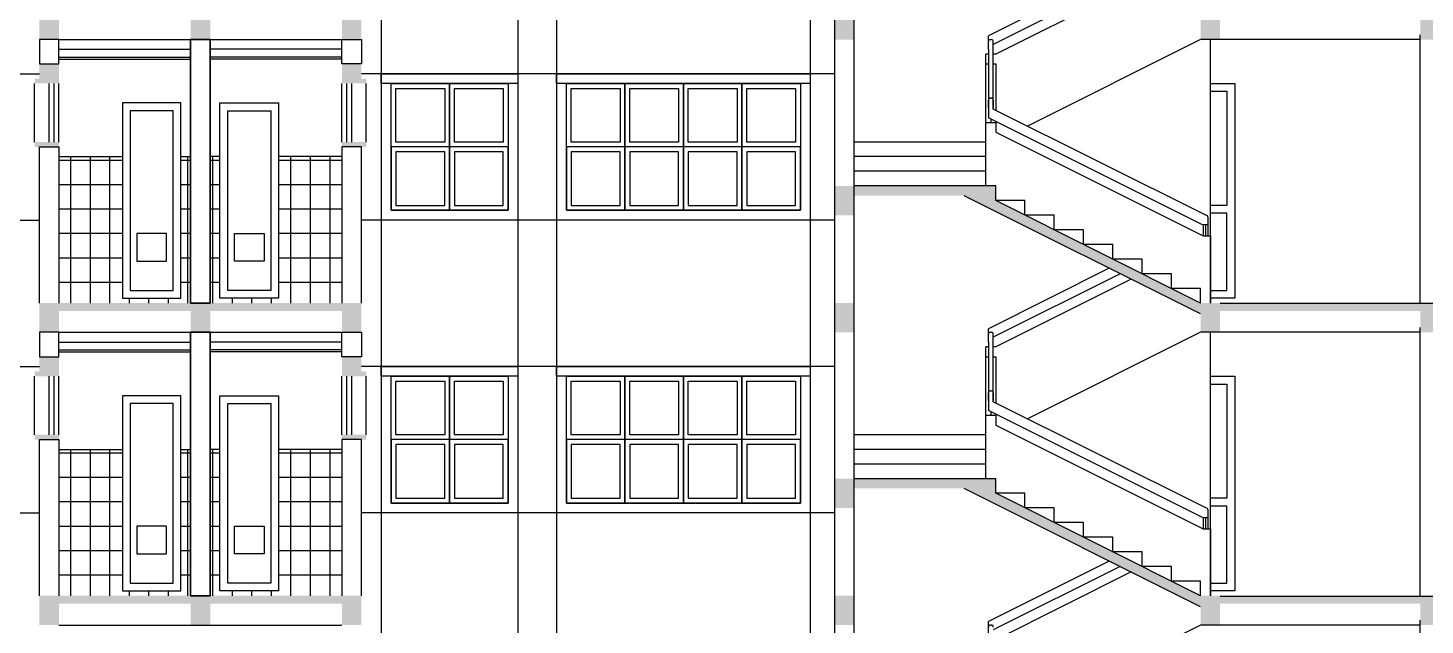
# Model space of a CAD drawing. Extents: x -107325 to -33325, y -20432 to 32068.
# Drawn here: x -62730 to -48413, y 5716 to 11835 of the extents above; entities that cross this region are included whole.
import ezdxf

# ---------------------------------------------------------------- set-up
doc = ezdxf.new("R2010")
doc.units = 0
doc.header["$LTSCALE"] = 800
doc.header["$MEASUREMENT"] = 0
for name, color, linetype in [('BAO', 3, 'CONTINUOUS'), ('CUA', 4, 'CONTINUOUS'), ('HATCH', 6, 'CONTINUOUS'), ('mc1', 5, 'CONTINUOUS'), ('MDUNG', 3, 'CONTINUOUS'), ('TBI', 3, 'CONTINUOUS')]:
    doc.layers.add(name, color=color, linetype=linetype)

# ---------------------------------------------------------------- blocks, each defined once
blk = doc.blocks.new('fdwc')
at = {"layer": 'mc1', "color": 4, "linetype": 'ByBlock'}
for points in [[(-600, 0), (0, 0), (0, 2000), (-600, 2000)], [(-520, 80), (-80, 80), (-80, 1920), (-520, 1920)], [(-452, 380), (-148, 380), (-148, 663), (-452, 663)]]:
    blk.add_lwpolyline(points, close=True, dxfattribs=at)

msp = doc.modelspace()

# ---------------------------------------------------------------- hatches: boundary and pattern name
at = {"layer": 'HATCH'}
h = msp.add_hatch(dxfattribs=at)
h.set_pattern_fill('_USER', color=6, scale=200, angle=90, style=0, pattern_type=0)
h.set_pattern_definition([(90, (98709.05, 16230.74), (-200, 1e-14), [])])
h.paths.add_polyline_path([(-61762.808, 10516.307), (-62412.808, 10516.307), (-62412.808, 9016.307), (-61062.808, 9016.307), (-61062.808, 10516.307), (-61162.808, 10516.307), (-61162.808, 9066.307), (-61762.808, 9066.307)])
h = msp.add_hatch(dxfattribs=at)
h.set_pattern_fill('_USER', color=6, scale=250, style=0, pattern_type=0)
h.set_pattern_definition([(0, (98709.05, 16230.74), (0, 250), [])])
h.paths.add_polyline_path([(-61762.808, 10516.307), (-62412.808, 10516.307), (-62412.808, 9016.307), (-61062.808, 9016.307), (-61062.808, 10516.307), (-61162.808, 10516.307), (-61162.808, 9066.307), (-61762.808, 9066.307)])
h = msp.add_hatch(dxfattribs=at)
h.set_pattern_fill('_USER', color=6, scale=200, angle=90, style=0, pattern_type=0)
h.set_pattern_definition([(90, (-220634.67, 16230.74), (200, 1e-14), [])])
h.paths.add_polyline_path([(-60162.808, 10516.307), (-59512.808, 10516.307), (-59512.808, 9016.307), (-60862.808, 9016.307), (-60862.808, 10516.307), (-60762.808, 10516.307), (-60762.808, 9066.307), (-60162.808, 9066.307)])
h = msp.add_hatch(dxfattribs=at)
h.set_pattern_fill('_USER', color=6, scale=250, style=0, pattern_type=0)
h.set_pattern_definition([(180, (-220634.67, 16230.74), (0, 250), [])])
h.paths.add_polyline_path([(-60162.808, 10516.307), (-59512.808, 10516.307), (-59512.808, 9016.307), (-60862.808, 9016.307), (-60862.808, 10516.307), (-60762.808, 10516.307), (-60762.808, 9066.307), (-60162.808, 9066.307)])
h = msp.add_hatch(dxfattribs=at)
h.set_pattern_fill('_USER', color=6, scale=200, angle=90, style=0, pattern_type=0)
h.set_pattern_definition([(90, (98709.05, 13230.74), (-200, 1e-14), [])])
h.paths.add_polyline_path([(-61762.808, 7516.307), (-62412.808, 7516.307), (-62412.808, 6016.307), (-61062.808, 6016.307), (-61062.808, 7516.307), (-61162.808, 7516.307), (-61162.808, 6066.307), (-61762.808, 6066.307)])
h = msp.add_hatch(dxfattribs=at)
h.set_pattern_fill('_USER', color=6, scale=250, style=0, pattern_type=0)
h.set_pattern_definition([(0, (98709.05, 13230.74), (0, 250), [])])
h.paths.add_polyline_path([(-61762.808, 7516.307), (-62412.808, 7516.307), (-62412.808, 6016.307), (-61062.808, 6016.307), (-61062.808, 7516.307), (-61162.808, 7516.307), (-61162.808, 6066.307), (-61762.808, 6066.307)])
h = msp.add_hatch(dxfattribs=at)
h.set_pattern_fill('_USER', color=6, scale=200, angle=90, style=0, pattern_type=0)
h.set_pattern_definition([(90, (-220634.67, 13230.74), (200, 1e-14), [])])
h.paths.add_polyline_path([(-60162.808, 7516.307), (-59512.808, 7516.307), (-59512.808, 6016.307), (-60862.808, 6016.307), (-60862.808, 7516.307), (-60762.808, 7516.307), (-60762.808, 6066.307), (-60162.808, 6066.307)])
h = msp.add_hatch(dxfattribs=at)
h.set_pattern_fill('_USER', color=6, scale=250, style=0, pattern_type=0)
h.set_pattern_definition([(180, (-220634.67, 13230.74), (0, 250), [])])
h.paths.add_polyline_path([(-60162.808, 7516.307), (-59512.808, 7516.307), (-59512.808, 6016.307), (-60862.808, 6016.307), (-60862.808, 7516.307), (-60762.808, 7516.307), (-60762.808, 6066.307), (-60162.808, 6066.307)])

# ---------------------------------------------------------------- linework, layer by layer
at = {"layer": 'BAO', "color": 3, "linetype": 'Continuous'}
for points in [[(-62412.808, 11716.307), (-59512.808, 11716.307)], [(-50712.936, 9016.307), (-50712.936, 9166.307), (-51012.936, 9166.307), (-51012.936, 9316.307), (-51312.936, 9316.307), (-51312.936, 9466.307), (-51612.936, 9466.307), (-51612.936, 9616.307), (-51912.936, 9616.307), (-51912.936, 9766.307), (-52212.936, 9766.307), (-52212.936, 9916.307), (-52512.936, 9916.307), (-52512.936, 10066.307), (-52812.936, 10066.307)], [(-62412.808, 8716.307), (-59512.808, 8716.307)], [(-50712.936, 6016.307), (-50712.936, 6166.307), (-51012.936, 6166.307), (-51012.936, 6316.307), (-51312.936, 6316.307), (-51312.936, 6466.307), (-51612.936, 6466.307), (-51612.936, 6616.307), (-51912.936, 6616.307), (-51912.936, 6766.307), (-52212.936, 6766.307), (-52212.936, 6916.307), (-52512.936, 6916.307), (-52512.936, 7066.307), (-52812.936, 7066.307)], [(-62412.808, 5716.307), (-59512.808, 5716.307)]]:
    msp.add_lwpolyline(points, dxfattribs=at)
at = {"layer": 'CUA', "color": 4, "linetype": 'ByBlock'}
for p, q in [((-51649.043, 12372.557), (-52887.936, 11753.111)), ((-51537.239, 12316.656), (-52837.936, 11666.307)), ((-51424.739, 12260.406), (-52812.936, 11566.307)), ((-52887.936, 11616.307), (-52887.936, 11753.111)), ((-62412.808, 11616.307), (-61062.808, 11616.307)), ((-59512.808, 11616.307), (-60862.808, 11616.307)), ((-52887.936, 11616.307), (-52887.936, 10915.611)), ((-52867.936, 11716.307), (-52857.936, 11716.307)), ((-52837.936, 11616.307), (-52837.936, 11696.307)), ((-52837.936, 11003.074), (-52837.936, 11616.307)), ((-62412.808, 11536.307), (-61062.808, 11536.307)), ((-62412.808, 11516.307), (-61062.808, 11516.307)), ((-59512.808, 11536.307), (-60862.808, 11536.307)), ((-59512.808, 11516.307), (-60862.808, 11516.307)), ((-52912.936, 11466.307), (-52912.936, 11566.307)), ((-52887.936, 11566.307), (-52912.936, 11566.307)), ((-52912.936, 10216.307), (-52912.936, 11466.307)), ((-52912.936, 11466.307), (-52887.936, 11466.307)), ((-52812.936, 11566.307), (-52837.936, 11566.307)), ((-52837.936, 11466.307), (-52812.936, 11466.307)), ((-52812.936, 11466.307), (-52812.936, 10990.611)), ((-62662.808, 10666.307), (-62662.808, 11266.307)), ((-62512.808, 10666.307), (-62512.808, 11266.307)), ((-62462.808, 10666.307), (-62462.808, 11266.307)), ((-62412.808, 10666.307), (-62412.808, 11266.307)), ((-59512.808, 10666.307), (-59512.808, 11266.307)), ((-59462.808, 10666.307), (-59462.808, 11266.307)), ((-59412.808, 10666.307), (-59412.808, 11266.307)), ((-59262.808, 10666.307), (-59262.808, 11266.307)), ((-50612.936, 11266.307), (-50362.808, 11266.307)), ((-50612.936, 11186.307), (-50442.808, 11186.307)), ((-50442.808, 11186.307), (-50442.808, 10016.307)), ((-50362.808, 11266.307), (-50362.808, 9066.307)), ((-52887.936, 11016.307), (-52887.936, 11096.307)), ((-52867.936, 11116.307), (-52857.936, 11116.307)), ((-52837.936, 11096.307), (-52837.936, 11016.307)), ((-50687.936, 9815.611), (-52887.936, 10915.611)), ((-52862.936, 10903.111), (-52862.936, 10866.307)), ((-52862.936, 10903.111), (-52862.936, 10866.307)), ((-50657.936, 9916.307), (-52837.936, 11003.074)), ((-52912.936, 10216.307), (-52912.936, 10866.307)), ((-52912.936, 10866.307), (-52812.936, 10866.307)), ((-52812.936, 10878.111), (-52812.936, 10766.307)), ((-52912.936, 10666.307), (-54262.808, 10666.307)), ((-52912.936, 10516.307), (-54262.808, 10516.307)), ((-52912.936, 10366.307), (-54262.808, 10366.307)), ((-50637.936, 9896.307), (-50637.936, 9816.307)), ((-50442.808, 10016.307), (-50612.936, 10016.307)), ((-50442.808, 9936.307), (-50612.936, 9936.307)), ((-50442.808, 9146.307), (-50442.808, 9936.307)), ((-50687.936, 9816.307), (-50687.936, 9703.807)), ((-50637.936, 9816.307), (-50687.936, 9816.307)), ((-50662.936, 9816.307), (-50662.936, 9703.807)), ((-50662.936, 9816.307), (-50662.936, 9703.807)), ((-50637.936, 9840.611), (-50637.936, 9703.807)), ((-50687.936, 9703.807), (-50612.936, 9703.807)), ((-50612.936, 9703.807), (-50612.936, 9016.307)), ((-51649.043, 9372.557), (-52887.936, 8753.111)), ((-51537.239, 9316.656), (-52837.936, 8666.307)), ((-51424.739, 9260.406), (-52812.936, 8566.307)), ((-50612.936, 9146.307), (-50442.808, 9146.307)), ((-50362.808, 9066.307), (-50612.936, 9066.307)), ((-52887.936, 8616.307), (-52887.936, 8753.111)), ((-62412.808, 8616.307), (-61062.808, 8616.307)), ((-59512.808, 8616.307), (-60862.808, 8616.307)), ((-52887.936, 8616.307), (-52887.936, 7915.611)), ((-52867.936, 8716.307), (-52857.936, 8716.307)), ((-52837.936, 8616.307), (-52837.936, 8696.307)), ((-52837.936, 8003.074), (-52837.936, 8616.307)), ((-62412.808, 8536.307), (-61062.808, 8536.307)), ((-62412.808, 8516.307), (-61062.808, 8516.307)), ((-59512.808, 8536.307), (-60862.808, 8536.307)), ((-59512.808, 8516.307), (-60862.808, 8516.307)), ((-52912.936, 8466.307), (-52912.936, 8566.307)), ((-52887.936, 8566.307), (-52912.936, 8566.307)), ((-52912.936, 7216.307), (-52912.936, 8466.307)), ((-52912.936, 8466.307), (-52887.936, 8466.307)), ((-52812.936, 8566.307), (-52837.936, 8566.307)), ((-52837.936, 8466.307), (-52812.936, 8466.307)), ((-52812.936, 8466.307), (-52812.936, 7990.611)), ((-62662.808, 7666.307), (-62662.808, 8266.307)), ((-62512.808, 7666.307), (-62512.808, 8266.307)), ((-62462.808, 7666.307), (-62462.808, 8266.307)), ((-62412.808, 7666.307), (-62412.808, 8266.307)), ((-59512.808, 7666.307), (-59512.808, 8266.307)), ((-59462.808, 7666.307), (-59462.808, 8266.307)), ((-59412.808, 7666.307), (-59412.808, 8266.307)), ((-59262.808, 7666.307), (-59262.808, 8266.307)), ((-50612.936, 8266.307), (-50362.808, 8266.307)), ((-50612.936, 8186.307), (-50442.808, 8186.307)), ((-50442.808, 8186.307), (-50442.808, 7016.307)), ((-50362.808, 8266.307), (-50362.808, 6066.307)), ((-52887.936, 8016.307), (-52887.936, 8096.307)), ((-52867.936, 8116.307), (-52857.936, 8116.307)), ((-52837.936, 8096.307), (-52837.936, 8016.307)), ((-50687.936, 6815.611), (-52887.936, 7915.611)), ((-52862.936, 7903.111), (-52862.936, 7866.307)), ((-52862.936, 7903.111), (-52862.936, 7866.307)), ((-50657.936, 6916.307), (-52837.936, 8003.074)), ((-52812.936, 7878.111), (-52812.936, 7766.307)), ((-52912.936, 7216.307), (-52912.936, 7866.307)), ((-52912.936, 7866.307), (-52812.936, 7866.307)), ((-52912.936, 7666.307), (-54262.808, 7666.307)), ((-52912.936, 7516.307), (-54262.808, 7516.307)), ((-52912.936, 7366.307), (-54262.808, 7366.307)), ((-50442.808, 7016.307), (-50612.936, 7016.307)), ((-50637.936, 6896.307), (-50637.936, 6816.307)), ((-50637.936, 6816.307), (-50687.936, 6816.307)), ((-50687.936, 6816.307), (-50687.936, 6703.807)), ((-50662.936, 6816.307), (-50662.936, 6703.807)), ((-50662.936, 6816.307), (-50662.936, 6703.807)), ((-50637.936, 6840.611), (-50637.936, 6703.807)), ((-50687.936, 6703.807), (-50612.936, 6703.807)), ((-50612.936, 6703.807), (-50612.936, 6016.307)), ((-51649.043, 6372.557), (-52887.936, 5753.111)), ((-51537.239, 6316.656), (-52837.936, 5666.307)), ((-51424.739, 6260.406), (-52812.936, 5566.307)), ((-50362.808, 6066.307), (-50612.936, 6066.307)), ((-52887.936, 5616.307), (-52887.936, 5753.111)), ((-52867.936, 5716.307), (-52857.936, 5716.307))]:
    msp.add_line(p, q, dxfattribs=at)
at = {"layer": 'CUA', "color": 4}
for points in [[(-59109.002, 11366.307), (-57709.002, 11366.307), (-57709.002, 11266.307), (-59109.002, 11266.307)], [(-57312.808, 11366.307), (-54712.808, 11366.307), (-54712.808, 11266.307), (-57312.808, 11266.307)], [(-59009.002, 11266.307), (-58409.002, 11266.307), (-58409.002, 10616.307), (-59009.002, 10616.307)], [(-58959.002, 11216.307), (-58459.002, 11216.307), (-58459.002, 10666.307), (-58959.002, 10666.307)], [(-58409.002, 11266.307), (-57809.002, 11266.307), (-57809.002, 10616.307), (-58409.002, 10616.307)], [(-58359.002, 11216.307), (-57859.002, 11216.307), (-57859.002, 10666.307), (-58359.002, 10666.307)], [(-54812.808, 9966.307), (-57212.808, 9966.307), (-57212.808, 11266.307), (-54812.808, 11266.307)], [(-57212.808, 11266.307), (-56612.808, 11266.307), (-56612.808, 10616.307), (-57212.808, 10616.307)], [(-57162.808, 11216.307), (-56662.808, 11216.307), (-56662.808, 10666.307), (-57162.808, 10666.307)], [(-56612.808, 11266.307), (-56012.808, 11266.307), (-56012.808, 10616.307), (-56612.808, 10616.307)], [(-56562.808, 11216.307), (-56062.808, 11216.307), (-56062.808, 10666.307), (-56562.808, 10666.307)], [(-56012.808, 11266.307), (-55412.808, 11266.307), (-55412.808, 10616.307), (-56012.808, 10616.307)], [(-55962.808, 11216.307), (-55462.808, 11216.307), (-55462.808, 10666.307), (-55962.808, 10666.307)], [(-55412.808, 11266.307), (-54812.808, 11266.307), (-54812.808, 10616.307), (-55412.808, 10616.307)], [(-55362.808, 11216.307), (-54862.808, 11216.307), (-54862.808, 10666.307), (-55362.808, 10666.307)], [(-59009.002, 9966.307), (-58409.002, 9966.307), (-58409.002, 10616.307), (-59009.002, 10616.307)], [(-58409.002, 9966.307), (-57809.002, 9966.307), (-57809.002, 10616.307), (-58409.002, 10616.307)], [(-57212.808, 9966.307), (-56612.808, 9966.307), (-56612.808, 10616.307), (-57212.808, 10616.307)], [(-56612.808, 9966.307), (-56012.808, 9966.307), (-56012.808, 10616.307), (-56612.808, 10616.307)], [(-56012.808, 9966.307), (-55412.808, 9966.307), (-55412.808, 10616.307), (-56012.808, 10616.307)], [(-55412.808, 9966.307), (-54812.808, 9966.307), (-54812.808, 10616.307), (-55412.808, 10616.307)], [(-58959.002, 10016.307), (-58459.002, 10016.307), (-58459.002, 10566.307), (-58959.002, 10566.307)], [(-58359.002, 10016.307), (-57859.002, 10016.307), (-57859.002, 10566.307), (-58359.002, 10566.307)], [(-57162.808, 10016.307), (-56662.808, 10016.307), (-56662.808, 10566.307), (-57162.808, 10566.307)], [(-56562.808, 10016.307), (-56062.808, 10016.307), (-56062.808, 10566.307), (-56562.808, 10566.307)], [(-55962.808, 10016.307), (-55462.808, 10016.307), (-55462.808, 10566.307), (-55962.808, 10566.307)], [(-55362.808, 10016.307), (-54862.808, 10016.307), (-54862.808, 10566.307), (-55362.808, 10566.307)], [(-59109.002, 8366.307), (-57709.002, 8366.307), (-57709.002, 8266.307), (-59109.002, 8266.307)], [(-57312.808, 8366.307), (-54712.808, 8366.307), (-54712.808, 8266.307), (-57312.808, 8266.307)], [(-59009.002, 8266.307), (-58409.002, 8266.307), (-58409.002, 7616.307), (-59009.002, 7616.307)], [(-58959.002, 8216.307), (-58459.002, 8216.307), (-58459.002, 7666.307), (-58959.002, 7666.307)], [(-58409.002, 8266.307), (-57809.002, 8266.307), (-57809.002, 7616.307), (-58409.002, 7616.307)], [(-58359.002, 8216.307), (-57859.002, 8216.307), (-57859.002, 7666.307), (-58359.002, 7666.307)], [(-54812.808, 6966.307), (-57212.808, 6966.307), (-57212.808, 8266.307), (-54812.808, 8266.307)], [(-57212.808, 8266.307), (-56612.808, 8266.307), (-56612.808, 7616.307), (-57212.808, 7616.307)], [(-57162.808, 8216.307), (-56662.808, 8216.307), (-56662.808, 7666.307), (-57162.808, 7666.307)], [(-56612.808, 8266.307), (-56012.808, 8266.307), (-56012.808, 7616.307), (-56612.808, 7616.307)], [(-56562.808, 8216.307), (-56062.808, 8216.307), (-56062.808, 7666.307), (-56562.808, 7666.307)], [(-56012.808, 8266.307), (-55412.808, 8266.307), (-55412.808, 7616.307), (-56012.808, 7616.307)], [(-55962.808, 8216.307), (-55462.808, 8216.307), (-55462.808, 7666.307), (-55962.808, 7666.307)], [(-55412.808, 8266.307), (-54812.808, 8266.307), (-54812.808, 7616.307), (-55412.808, 7616.307)], [(-55362.808, 8216.307), (-54862.808, 8216.307), (-54862.808, 7666.307), (-55362.808, 7666.307)], [(-59009.002, 6966.307), (-58409.002, 6966.307), (-58409.002, 7616.307), (-59009.002, 7616.307)], [(-58409.002, 6966.307), (-57809.002, 6966.307), (-57809.002, 7616.307), (-58409.002, 7616.307)], [(-57212.808, 6966.307), (-56612.808, 6966.307), (-56612.808, 7616.307), (-57212.808, 7616.307)], [(-56612.808, 6966.307), (-56012.808, 6966.307), (-56012.808, 7616.307), (-56612.808, 7616.307)], [(-56012.808, 6966.307), (-55412.808, 6966.307), (-55412.808, 7616.307), (-56012.808, 7616.307)], [(-55412.808, 6966.307), (-54812.808, 6966.307), (-54812.808, 7616.307), (-55412.808, 7616.307)], [(-58959.002, 7016.307), (-58459.002, 7016.307), (-58459.002, 7566.307), (-58959.002, 7566.307)], [(-58359.002, 7016.307), (-57859.002, 7016.307), (-57859.002, 7566.307), (-58359.002, 7566.307)], [(-57162.808, 7016.307), (-56662.808, 7016.307), (-56662.808, 7566.307), (-57162.808, 7566.307)], [(-56562.808, 7016.307), (-56062.808, 7016.307), (-56062.808, 7566.307), (-56562.808, 7566.307)], [(-55962.808, 7016.307), (-55462.808, 7016.307), (-55462.808, 7566.307), (-55962.808, 7566.307)], [(-55362.808, 7016.307), (-54862.808, 7016.307), (-54862.808, 7566.307), (-55362.808, 7566.307)]]:
    msp.add_lwpolyline(points, close=True, dxfattribs=at)
at = {"layer": 'CUA', "color": 4, "linetype": 'ByBlock'}
for points in [[(-57809.002, 9966.307), (-59009.002, 9966.307), (-59009.002, 11266.307), (-57809.002, 11266.307)], [(-57809.002, 6966.307), (-59009.002, 6966.307), (-59009.002, 8266.307), (-57809.002, 8266.307)]]:
    msp.add_lwpolyline(points, close=True, dxfattribs=at)
for points in [[(-52912.936, 10216.307), (-52912.936, 10216.307), (-52912.936, 10866.307), (-52812.936, 10866.307), (-52812.936, 10766.307), (-50687.936, 9703.807)], [(-52912.936, 7216.307), (-52912.936, 7216.307), (-52912.936, 7866.307), (-52812.936, 7866.307), (-52812.936, 7766.307), (-50687.936, 6703.807)], [(-50612.936, 6146.307), (-50442.808, 6146.307), (-50442.808, 6936.307), (-50612.936, 6936.307)]]:
    msp.add_lwpolyline(points, dxfattribs=at)
for centre, start, end in [((-52867.936, 11696.307), 90, 180), ((-52857.936, 11696.307), 0, 90), ((-52867.936, 11096.307), 90, 180), ((-52857.936, 11096.307), 0, 90), ((-50657.936, 9896.307), 0, 90), ((-52867.936, 8696.307), 90, 180), ((-52857.936, 8696.307), 0, 90), ((-52867.936, 8096.307), 90, 180), ((-52857.936, 8096.307), 0, 90), ((-50657.936, 6896.307), 0, 90), ((-52867.936, 5696.307), 90, 180), ((-52857.936, 5696.307), 0, 90)]:
    msp.add_arc(centre, 20, start, end, dxfattribs=at)
at = {"layer": 'HATCH', "color": 6}
for p, q in [((-62412.808, 10516.307), (-61762.808, 10516.307)), ((-61162.808, 10516.307), (-61062.808, 10516.307)), ((-60762.808, 10516.307), (-60862.808, 10516.307)), ((-59512.808, 10516.307), (-60162.808, 10516.307)), ((-62412.808, 7516.307), (-61762.808, 7516.307)), ((-61162.808, 7516.307), (-61062.808, 7516.307)), ((-60762.808, 7516.307), (-60862.808, 7516.307)), ((-59512.808, 7516.307), (-60162.808, 7516.307))]:
    msp.add_line(p, q, dxfattribs=at)
at = {"layer": 'mc1', "color": 5}
for p, q in [((-50712.936, 8904.504), (-53136.543, 10116.307)), ((-50712.936, 9016.307), (-52812.936, 10066.307)), ((-50712.936, 5904.504), (-53136.543, 7116.307)), ((-50712.936, 6016.307), (-52812.936, 7066.307))]:
    msp.add_line(p, q, dxfattribs=at)
for points in [[(-52812.936, 10066.307), (-52812.936, 10216.307), (-54262.808, 10216.307)], [(-52812.936, 7066.307), (-52812.936, 7216.307), (-54262.808, 7216.307)]]:
    msp.add_lwpolyline(points, dxfattribs=at)
at = {"layer": 'mc1', "color": 5, "linetype": 'Continuous'}
for points in [[(-50512.936, 9013.383), (-41662.808, 9013.383)], [(-50512.936, 6013.383), (-41662.808, 6013.383)]]:
    msp.add_lwpolyline(points, dxfattribs=at)
at = {"layer": 'mc1', "color": 5, "linetype": 'ByBlock'}
for points in [[(-62612.808, 12016.307), (-62412.808, 12016.307), (-62612.808, 11716.307), (-62412.808, 11716.307)], [(-61062.808, 12016.307), (-60862.808, 12016.307), (-61062.808, 11716.307), (-60862.808, 11716.307)], [(-60862.808, 12016.307), (-61062.808, 12016.307), (-60862.808, 11716.307), (-61062.808, 11716.307)], [(-59312.808, 12016.307), (-59512.808, 12016.307), (-59312.808, 11716.307), (-59512.808, 11716.307)], [(-54262.808, 12016.307), (-54462.808, 12016.307), (-54262.808, 11716.307), (-54462.808, 11716.307)], [(-50512.936, 12016.307), (-50712.936, 12016.307), (-50512.936, 11716.307), (-50712.936, 11716.307)], [(-48262.808, 12016.307), (-48462.808, 12016.307), (-48262.808, 11716.307), (-48462.808, 11716.307)], [(-62612.808, 11466.307), (-62412.808, 11466.307), (-62612.808, 11266.307), (-62412.808, 11266.307)], [(-59312.808, 11466.307), (-59512.808, 11466.307), (-59312.808, 11266.307), (-59512.808, 11266.307)], [(-54262.808, 10216.307), (-54462.808, 10216.307), (-54262.808, 9916.307), (-54462.808, 9916.307)], [(-62612.808, 9016.307), (-62412.808, 9016.307), (-62612.808, 8716.307), (-62412.808, 8716.307)], [(-62412.808, 9016.307), (-61062.808, 9016.307), (-62412.808, 8936.307), (-61062.808, 8936.307)], [(-61062.808, 9016.307), (-60862.808, 9016.307), (-61062.808, 8716.307), (-60862.808, 8716.307)], [(-60862.808, 9016.307), (-61062.808, 9016.307), (-60862.808, 8716.307), (-61062.808, 8716.307)], [(-59512.808, 9016.307), (-60862.808, 9016.307), (-59512.808, 8936.307), (-60862.808, 8936.307)], [(-59312.808, 9016.307), (-59512.808, 9016.307), (-59312.808, 8716.307), (-59512.808, 8716.307)], [(-54262.808, 9016.307), (-54462.808, 9016.307), (-54262.808, 8716.307), (-54462.808, 8716.307)], [(-50512.936, 9016.307), (-50712.936, 9016.307), (-50512.936, 8716.307), (-50712.936, 8716.307)], [(-48462.808, 9016.307), (-50512.936, 9016.307), (-48462.808, 8936.307), (-50512.936, 8936.307)], [(-48262.808, 9016.307), (-48462.808, 9016.307), (-48262.808, 8716.307), (-48462.808, 8716.307)], [(-62612.808, 8466.307), (-62412.808, 8466.307), (-62612.808, 8266.307), (-62412.808, 8266.307)], [(-59312.808, 8466.307), (-59512.808, 8466.307), (-59312.808, 8266.307), (-59512.808, 8266.307)], [(-54262.808, 7216.307), (-54462.808, 7216.307), (-54262.808, 6916.307), (-54462.808, 6916.307)], [(-62612.808, 6016.307), (-62412.808, 6016.307), (-62612.808, 5716.307), (-62412.808, 5716.307)], [(-62412.808, 6016.307), (-61062.808, 6016.307), (-62412.808, 5936.307), (-61062.808, 5936.307)], [(-61062.808, 6016.307), (-60862.808, 6016.307), (-61062.808, 5716.307), (-60862.808, 5716.307)], [(-60862.808, 6016.307), (-61062.808, 6016.307), (-60862.808, 5716.307), (-61062.808, 5716.307)], [(-59512.808, 6016.307), (-60862.808, 6016.307), (-59512.808, 5936.307), (-60862.808, 5936.307)], [(-59312.808, 6016.307), (-59512.808, 6016.307), (-59312.808, 5716.307), (-59512.808, 5716.307)], [(-54262.808, 6016.307), (-54462.808, 6016.307), (-54262.808, 5716.307), (-54462.808, 5716.307)], [(-50512.936, 6016.307), (-50712.936, 6016.307), (-50512.936, 5716.307), (-50712.936, 5716.307)], [(-48462.808, 6016.307), (-50512.936, 6016.307), (-48462.808, 5936.307), (-50512.936, 5936.307)], [(-48262.808, 6016.307), (-48462.808, 6016.307), (-48262.808, 5716.307), (-48462.808, 5716.307)]]:
    msp.add_solid(points, dxfattribs=at)
at = {"layer": 'mc1', "color": 5, "linetype": 'Continuous'}
for points in [[(-62662.808, 11316.307), (-62662.808, 11266.307), (-62412.808, 11316.307), (-62412.808, 11266.307)], [(-59262.808, 11316.307), (-59262.808, 11266.307), (-59512.808, 11316.307), (-59512.808, 11266.307)], [(-62662.808, 10666.307), (-62662.808, 10616.307), (-62412.808, 10666.307), (-62412.808, 10616.307)], [(-59262.808, 10666.307), (-59262.808, 10616.307), (-59512.808, 10666.307), (-59512.808, 10616.307)], [(-62662.808, 8316.307), (-62662.808, 8266.307), (-62412.808, 8316.307), (-62412.808, 8266.307)], [(-59262.808, 8316.307), (-59262.808, 8266.307), (-59512.808, 8316.307), (-59512.808, 8266.307)], [(-62662.808, 7666.307), (-62662.808, 7616.307), (-62412.808, 7666.307), (-62412.808, 7616.307)], [(-59262.808, 7666.307), (-59262.808, 7616.307), (-59512.808, 7666.307), (-59512.808, 7616.307)]]:
    msp.add_solid(points, dxfattribs=at)
at = {"layer": 'mc1', "color": 5}
for points in [[(-52812.936, 10116.307), (-52812.936, 10216.307), (-54262.808, 10116.307), (-54262.808, 10216.307)], [(-50712.936, 8904.504), (-50712.936, 9016.307), (-53136.543, 10116.307), (-52812.936, 10066.307)], [(-52812.936, 10066.307), (-52812.936, 10116.307), (-53136.543, 10116.307)], [(-52812.936, 7116.307), (-52812.936, 7216.307), (-54262.808, 7116.307), (-54262.808, 7216.307)], [(-50712.936, 5904.504), (-50712.936, 6016.307), (-53136.543, 7116.307), (-52812.936, 7066.307)], [(-52812.936, 7066.307), (-52812.936, 7116.307), (-53136.543, 7116.307)]]:
    msp.add_solid(points, dxfattribs=at)
at = {"layer": 'MDUNG', "color": 3}
for p, q in [((-59109.002, 23366.307), (-59109.002, -2998.872)), ((-57709.002, 23366.307), (-57709.002, -2998.872)), ((-57312.808, 23366.307), (-57312.808, -2998.872)), ((-54712.808, 23366.307), (-54712.808, -3063.693)), ((-54462.808, 9016.307), (-54462.808, 12016.307)), ((-54262.808, 9016.307), (-54262.808, 12016.307)), ((-48462.808, 9016.307), (-48462.808, 11766.307)), ((-67462.808, 11366.307), (-62612.808, 11366.307)), ((-54462.808, 11366.307), (-59312.808, 11366.307)), ((-67462.808, 9866.307), (-62612.808, 9866.307)), ((-54462.808, 9866.307), (-59312.808, 9866.307)), ((-54462.808, 6016.307), (-54462.808, 9016.307)), ((-54262.808, 6016.307), (-54262.808, 9016.307)), ((-48462.808, 6016.307), (-48462.808, 8766.307)), ((-67462.808, 8366.307), (-62612.808, 8366.307)), ((-54462.808, 8366.307), (-59312.808, 8366.307)), ((-67462.808, 6866.307), (-62612.808, 6866.307)), ((-54462.808, 6866.307), (-59312.808, 6866.307)), ((-54462.808, 3016.307), (-54462.808, 6016.307)), ((-54262.808, 3016.307), (-54262.808, 6016.307)), ((-48462.808, 3016.307), (-48462.808, 5766.307))]:
    msp.add_line(p, q, dxfattribs=at)
at = {"layer": 'MDUNG', "color": 3, "linetype": 'ByBlock'}
for p, q in [((-48462.808, 9066.307), (-48462.808, 11766.307)), ((-50712.936, 11716.307), (-52488.151, 10828.7)), ((-48462.808, 11716.307), (-50712.936, 11716.307)), ((-48462.808, 6066.307), (-48462.808, 8766.307)), ((-50712.936, 8716.307), (-52488.151, 7828.7)), ((-48462.808, 8716.307), (-50712.936, 8716.307)), ((-48462.808, 3066.307), (-48462.808, 5766.307)), ((-50712.936, 5716.307), (-52488.151, 4828.7)), ((-48462.808, 5716.307), (-50712.936, 5716.307))]:
    msp.add_line(p, q, dxfattribs=at)
for points in [[(-62612.808, 11466.307), (-62412.808, 11466.307), (-62412.808, 11716.307), (-62612.808, 11716.307)], [(-61062.808, 9016.307), (-60862.808, 9016.307), (-60862.808, 11716.307), (-61062.808, 11716.307)], [(-60862.808, 9016.307), (-61062.808, 9016.307), (-61062.808, 11716.307), (-60862.808, 11716.307)], [(-59312.808, 11466.307), (-59512.808, 11466.307), (-59512.808, 11716.307), (-59312.808, 11716.307)], [(-62612.808, 8466.307), (-62412.808, 8466.307), (-62412.808, 8716.307), (-62612.808, 8716.307)], [(-61062.808, 6016.307), (-60862.808, 6016.307), (-60862.808, 8716.307), (-61062.808, 8716.307)], [(-60862.808, 6016.307), (-61062.808, 6016.307), (-61062.808, 8716.307), (-60862.808, 8716.307)], [(-59312.808, 8466.307), (-59512.808, 8466.307), (-59512.808, 8716.307), (-59312.808, 8716.307)]]:
    msp.add_lwpolyline(points, close=True, dxfattribs=at)
at = {"layer": 'MDUNG', "color": 3, "linetype": 'Continuous'}
for points in [[(-50612.936, 9016.307), (-50612.936, 11716.307)], [(-50612.936, 6016.307), (-50612.936, 8716.307)]]:
    msp.add_lwpolyline(points, dxfattribs=at)
at = {"layer": 'MDUNG', "color": 3, "linetype": 'ByBlock'}
for points in [[(-62612.808, 9016.307), (-62612.808, 10616.307), (-62412.808, 10616.307), (-62412.808, 9016.307)], [(-59312.808, 9016.307), (-59312.808, 10616.307), (-59512.808, 10616.307), (-59512.808, 9016.307)], [(-62612.808, 6016.307), (-62612.808, 7616.307), (-62412.808, 7616.307), (-62412.808, 6016.307)], [(-59312.808, 6016.307), (-59312.808, 7616.307), (-59512.808, 7616.307), (-59512.808, 6016.307)]]:
    msp.add_lwpolyline(points, dxfattribs=at)

# ---------------------------------------------------------------- block references
at = {"layer": 'TBI', "color": 5}
for p in [(-61162.808, 9066.307), (-61162.808, 6066.307)]:
    msp.add_blockref('fdwc', p, dxfattribs=at)
at = {"layer": 'TBI', "color": 5, "xscale": -1}
for p in [(-60762.808, 9066.307), (-60762.808, 6066.307)]:
    msp.add_blockref('fdwc', p, dxfattribs=at)

doc.saveas('drawing.dxf')
